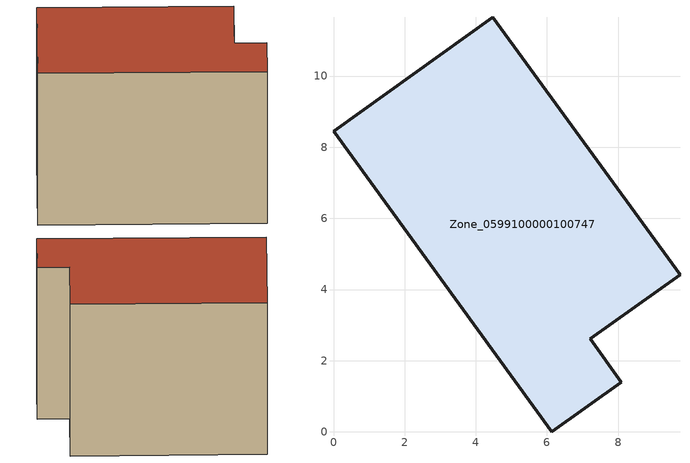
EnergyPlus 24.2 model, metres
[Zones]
Zone_0599100000100747
 floor ground (C_G): 0,8.45 4.47,11.66 9.74,4.41 7.22,2.61 8.09,1.4 6.14,0 z0
 wall outside (C_F): 4.47,11.66 0,8.45 6.14,0 8.09,1.4 7.22,2.61 9.74,4.41 4.47,11.66 z0:8.22
 roof outside (C_R): 0,8.45 6.14,0 8.09,1.4 7.22,2.61 9.74,4.41 4.47,11.66 z8.22
[BUILDING]
Pand.0599100000100747: North Axis=0; Terrain=City; Loads Convergence Tolerance Value=0.04; Temperature Convergence Tolerance Value=0.4; Solar Distribution=FullExterior; Maximum Number of Warmup Days=25; Minimum Number of Warmup Days=1
[Site:Location]
Rotterdam.The.Hague.AP_ZH_NLD Design_Conditions: Latitude=51.96; Longitude=4.45; Time Zone=1; Elevation=-4.5
[SITE:GROUNDTEMPERATURE:BUILDINGSURFACE]
18, 18, 18, 18, 18, 18, 18, 18, 18, 18, 18, 18
[MATERIAL] Thermal Absorptance=0.9; Solar Absorptance=0.7; Visible Absorptance=0.7
Name | Roughness | Thickness | Conductivity | Density | Specific Heat
G.TI.1975-1991 | MediumSmooth | 0.15 | 0.288461 | 540 | 1210
F.TI.1975-1991 | Rough | 0.3 | 0.230769 | 1920 | 840
R.TI.1975-1991 | MediumRough | 0.2 | 0.153846 | 1500 | 1000
[CONSTRUCTION]
C_G: G.TI.1975-1991
C_F: F.TI.1975-1991
C_R: R.TI.1975-1991
[ZONE]
Zone_0599100000100747: Type=1; Multiplier=1; Ceiling Height=Autocalculate; Volume=Autocalculate; Floor Area=autocalculate; Part of Total Floor Area=Yes
[ZONEINFILTRATION:DESIGNFLOWRATE]
Infil_Zone_0599100000100747: Zone or ZoneList or Space or SpaceList=Zone_0599100000100747; Schedule=AlwaysOn; Design Flow Rate Calculation Method=Flow/Area; Flow Rate per Floor Area=0.003; Constant Term Coefficient=1; Temperature Term Coefficient=0; Velocity Term Coefficient=0; Velocity Squared Term Coefficient=0
[HVACTEMPLATE:ZONE:IDEALLOADSAIRSYSTEM]
Zone_0599100000100747: Maximum Heating Supply Air Temperature=50; Minimum Cooling Supply Air Temperature=13; Maximum Heating Supply Air Humidity Ratio=0.0156; Minimum Cooling Supply Air Humidity Ratio=0.0077; Heating Limit=NoLimit; Cooling Limit=NoLimit; Dehumidification Control Type=ConstantSensibleHeatRatio; Cooling Sensible Heat Ratio=0.7; Dehumidification Setpoint=60; Humidification Control Type=None; Humidification Setpoint=30; Outdoor Air Method=None; Outdoor Air Flow Rate per Person=0.00944; Outdoor Air Flow Rate per Zone Floor Area=0; Outdoor Air Flow Rate per Zone=0; Demand Controlled Ventilation Type=None; Outdoor Air Economizer Type=NoEconomizer; Heat Recovery Type=None; Sensible Heat Recovery Effectiveness=0.7; Latent Heat Recovery Effectiveness=0.65
[ZONECONTROL:THERMOSTAT]
ThermostatControl_Zone_0599100000100747: Zone or ZoneList=Zone_0599100000100747; Control Type Schedule=DualSetpointControlType; Control 1=Thermostat_Zone_0599100000100747; Temperature Difference Between Cutout And Setpoint=0
[THERMOSTATSETPOINT:DUALSETPOINT]
Thermostat_Zone_0599100000100747: Heating Setpoint Temperature Schedule=HeatingSetpoint_Zone_0599100000100747; Cooling Setpoint Temperature Schedule=CoolingSetpoint_Zone_0599100000100747
[SCHEDULE:COMPACT]
HeatingSetpoint_Zone_0599100000100747: Through: 12/31, For: AllDays, Until: 24:00, 21
CoolingSetpoint_Zone_0599100000100747: Through: 12/31, For: AllDays, Until: 24:00, 24
DualSetpointControlType: Through: 12/31, For: AllDays, Until: 24:00, 4
AlwaysOn: Through: 12/31, For: AllDays, Until: 24:00, 1
